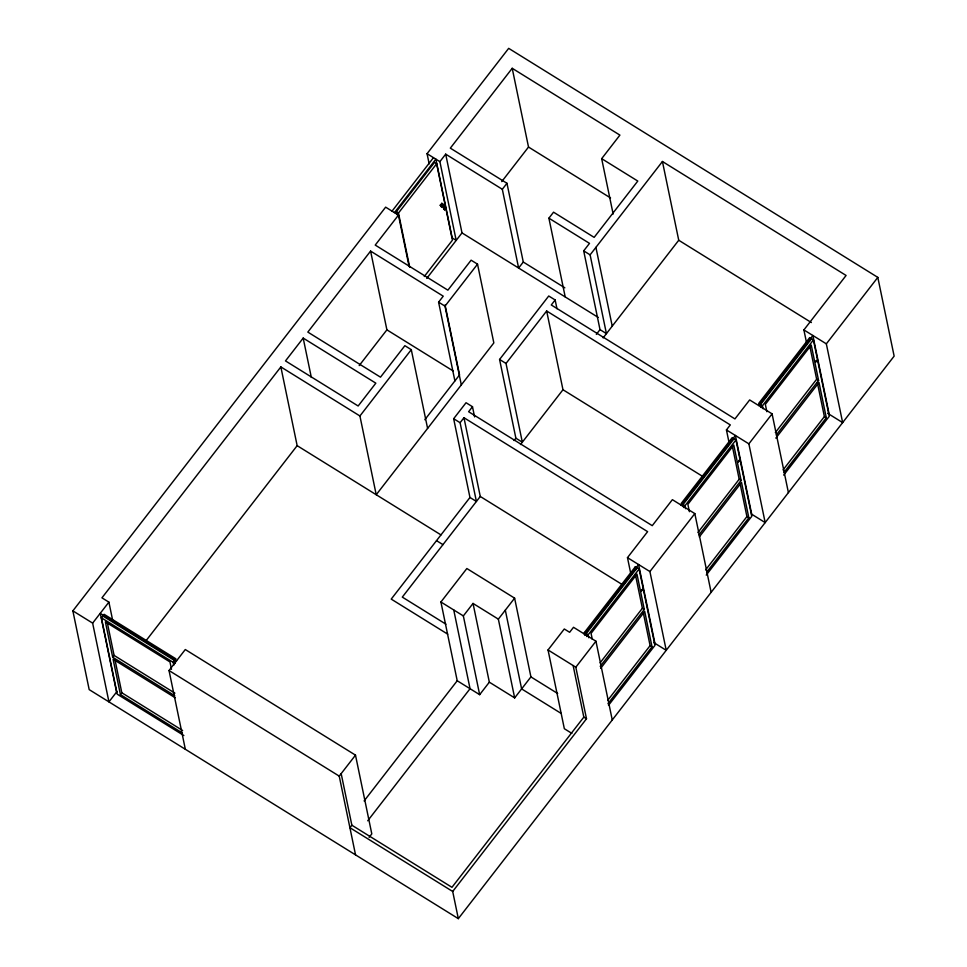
<?xml version="1.0" encoding="UTF-8"?>
<svg xmlns="http://www.w3.org/2000/svg" width="967" height="967" viewBox="0 0 967 967"><rect width="100%" height="100%" fill="white"/><g stroke="black" fill="none" stroke-linecap="round" stroke-linejoin="round"><path stroke-width="1.45" d="M429.179 163.894L427.063 153.693L508.678 48.35L877.818 277.384L894.137 356.134L458.322 918.65L89.182 689.616L72.863 610.866L385.64 207.156L398.464 215.109L409.029 266.155M392.046 211.132L433.47 157.669M394.451 212.619L435.875 159.156L452.181 237.906L456.194 240.396L439.888 161.646L427.063 153.693M396.941 214.638L396.337 211.7L434.485 162.456L436.625 163.786L452.435 240.154L424.283 276.502M409.73 267.363L398.477 213.03L436.625 163.786M398.464 215.109L375.232 245.086L447.89 290.173L471.11 260.183L477.529 264.16L493.835 342.91L376.223 494.729L359.917 415.979L280.853 366.916L101.946 597.836L108.896 602.139L112.523 619.642M303.191 338.087L285.495 360.921L358.153 405.995L375.837 383.162L303.191 338.087L311.338 377.456M454.901 380.913L438.595 302.163L443.237 296.168L370.591 251.094L307.832 332.092L380.49 377.166L404.871 345.69L411.289 349.667L427.595 428.417M439.888 161.646L445.69 154.152L502.32 189.278L518.626 268.028L523.28 262.033L506.962 183.283L450.332 148.144L512.208 68.294L619.907 135.114L601.667 158.661L613.151 214.07M117.08 691.381L108.945 701.873L92.639 623.123L108.896 602.139M183.863 735.524L117.237 694.197L101.414 617.804L104.134 614.311L175.873 658.817L173.166 662.322L173.77 665.26M440.323 205.222L441.798 203.324L442.753 203.916L442.971 204.992L441.508 206.89L440.323 205.222L441.508 206.89M441.278 205.814L442.753 203.916M441.834 205.548L442.342 204.883L444.482 206.213L444.59 209.827L441.834 205.548L443.974 206.878L444.482 206.213M441.907 205.923L442.342 204.883M443.345 206.805L443.853 206.14L442.427 205.258M443.877 209.392L445.098 209.174M174.761 695.732L112.692 657.222L114.094 655.421L107.071 621.539M145.92 640.867L297.159 445.666L280.853 366.916M359.204 365.574L386.897 329.844L370.591 251.094M426.737 278.411L461.996 232.902L445.69 154.152M501.728 181.615L528.514 147.044L512.208 68.294M502.32 189.278L506.962 183.283M182.497 733.071L120.428 694.572L121.818 692.771L115.109 660.364M359.917 415.979L411.289 349.667M461.319 384.89L445.001 306.14L477.529 264.16M185.338 749.28L169.032 670.53L185.289 649.534L355.493 755.142L371.799 833.892L369.116 837.362M565.212 296.929L548.905 218.179L553.547 212.184L594.149 237.374L637.785 181.059L601.667 158.661M424.827 419.726L459.555 374.918L445.05 304.919M453.656 418.723L460.099 422.712L476.405 501.462L469.962 497.473L453.656 418.723L466.046 402.731L472.488 406.72L474.604 416.934M499.576 359.458L506.019 363.447L522.325 442.197L515.882 438.208L499.576 359.458L548.736 295.999L555.155 299.975L556.968 308.715M583.693 250.864L590.112 254.853L606.418 333.603L600.011 329.626L583.693 250.864L589.507 243.37L548.905 218.179M555.155 299.975L551.275 304.968L734.944 418.916L749.655 399.939L772.089 413.852L788.407 492.602M590.112 254.853L662.431 161.501L846.089 275.462L803.891 329.928L806.611 343.055M460.099 422.712L463.967 417.72L647.612 531.657L627.474 557.645L630.798 573.685M472.488 406.72L468.62 411.724L652.254 525.661L672.379 499.673L694.826 513.598L711.132 592.348M506.019 363.447L546.657 310.987L730.303 424.924L726.435 429.916L729.142 443.043M469.962 497.473L391.224 599.105L447.709 634.159M514.069 440.541L515.882 438.208M596.325 334.377L600.011 329.626M463.967 417.72L480.273 496.47L402.308 597.11L445.944 624.186M520.512 444.542L562.975 389.737L546.657 310.987M603.142 337.882L678.737 240.251L662.431 161.501M479.656 694.669L463.35 615.919L473.032 603.432L489.338 682.182L479.656 694.669L457.222 680.756L440.916 602.006L466.856 568.523L514.613 598.15L530.919 676.9L557.669 693.508M355.542 854.876L339.236 776.126L355.493 755.142M530.919 676.9L514.662 697.896L498.356 619.146L514.613 598.15M364.112 800.93L457.222 680.756M341.17 773.624L351.855 825.214L349.921 827.704L452.701 891.477L458.322 918.65M367.714 820.79L470.047 688.709L453.741 609.959M571.872 733.397L564.341 728.719L548.035 649.969L564.293 628.985L569.636 632.297L573.504 627.293L595.95 641.218L612.256 719.968M783.705 475.123L829.239 416.354L813.416 339.961L809.669 337.64L758.684 403.457L762.419 405.777L763.036 408.715M681.167 505.487L735.404 435.488L751.71 514.239M758.636 405.499L812.872 335.489L829.178 414.251M684.14 502.018L691.49 492.529M693.327 490.16L730.049 442.753M761.609 402.03L807.518 342.765M734.026 438.764L683.028 504.581L683.645 507.518M811.494 338.776L760.497 404.581L761.114 407.518M585.011 635.44L584.406 632.503L635.392 566.686L639.127 569.007L654.949 645.388L608.509 705.33M584.346 634.545L638.583 564.535L654.901 643.285M587.32 631.064L633.24 571.799M684.962 505.765L735.947 439.949L732.212 437.628L681.215 503.444L684.962 505.765L685.567 508.702M762.419 405.777L813.416 339.961M637.205 567.81L586.22 633.627L586.824 636.564M588.746 637.761L588.141 634.823L639.127 569.007M452.701 891.477L586.498 718.783L575.812 667.206L595.95 641.218M653.752 642.572L666.227 650.308L649.909 571.557L694.826 513.598M751.468 514.081L765.175 522.591L748.869 443.841L772.089 413.852M827.679 413.32L842.644 422.603L826.338 343.841L877.818 277.384M697.872 532.575L739.187 479.233L732.478 446.827M775.329 432.575L816.656 379.245L809.947 346.839M698.875 534.944L741.109 480.43L733.796 445.074L687.875 504.339L689.398 511.7M776.344 434.957L818.578 380.442L811.253 345.086L765.344 404.351L766.867 411.712M600.132 662.806L642.378 608.279L635.355 574.41M699.286 536.939L741.52 482.424L748.845 517.78L706.611 572.295M775.836 438.136L818.989 382.436L826.314 417.792L784.068 472.307M600.217 666.372L644.3 609.476L636.975 574.12L591.067 633.385L592.288 639.272M600.628 668.366L644.711 611.47L652.024 646.826L607.953 703.722M573.141 665.55L583.826 717.127L451.964 887.319L351.855 825.214M705.608 569.914L746.923 516.583L740.214 484.177M783.065 469.926L824.392 416.596L817.369 382.714M607.868 700.156L650.102 645.63L643.393 613.223M706.236 575.111L751.77 516.342L735.947 439.949M528.514 147.044L610.564 197.957M678.737 240.251L811.386 322.555M803.891 329.928L826.338 343.841M816.656 379.245L818.578 380.442M824.392 416.596L826.314 417.792M442.971 204.992L441.798 203.324M523.28 262.033L564.825 287.815M461.996 232.902L598.198 317.406M612.22 326.109L595.914 247.347M396.337 211.7L398.477 213.03M726.435 429.916L748.869 443.841M739.187 479.233L741.109 480.43M438.595 302.163L445.001 306.14M562.975 389.737L701.969 475.982M746.923 516.583L748.845 517.78M386.897 329.844L453.172 370.965M627.474 557.645L649.909 571.557M480.273 496.47L621.829 584.298M642.378 608.279L644.3 609.476M650.102 645.63L652.024 646.826M297.159 445.666L440.964 534.896M436.516 540.65L442.959 544.639M584.406 632.503L588.141 634.823M473.032 603.432L498.356 619.146M548.035 649.969L575.812 667.206M440.916 602.006L463.35 615.919M583.826 717.127L586.498 718.783M561.126 713.404L521.624 688.903L505.318 610.153M489.338 682.182L514.662 697.896M176.598 660.751L100.278 613.404L116.596 692.154M102.816 616.003L174.556 660.521L175.16 663.459M101.414 617.804L173.166 662.322M72.863 610.866L92.639 623.123M169.032 670.53L339.236 776.126M114.094 655.421L174.894 693.146M175.172 697.727L113.103 659.216L120.428 694.572M121.818 692.771L182.618 730.496M809.669 337.64L810.286 340.577M635.392 566.686L635.996 569.623M443.853 206.14L444.59 209.827M171.497 669.309L169.974 661.948L105.379 621.866L112.692 657.222M739.006 460.425L738.413 461.827L739.006 460.425M816.474 360.437L815.882 361.839L816.474 360.437M642.197 589.471L641.604 590.873L642.197 589.471"/></g></svg>
